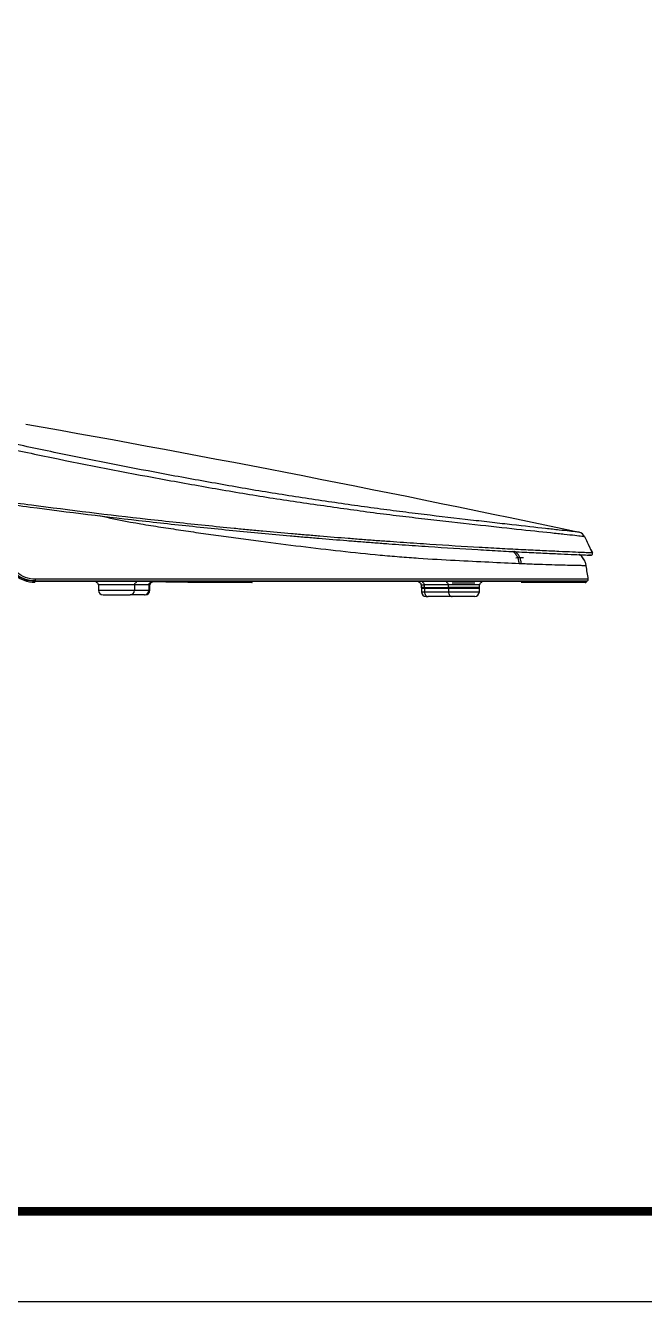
# Model space of a CAD drawing. Header units: millimetres. Extents: x 28 to 2364, y 8 to 1657.
# Drawn here: x 467 to 867, y 8 to 833 of the extents above; entities that cross this region are included whole.
import ezdxf

# ---------------------------------------------------------------- set-up
doc = ezdxf.new("R2010")
doc.units = ezdxf.units.MM
doc.layers.get('0').update_dxf_attribs({"linetype": 'CONTINUOUS'})
doc.layers.add('1LINE', color=7, linetype='CONTINUOUS')

msp = doc.modelspace()

# ---------------------------------------------------------------- linework, layer by layer
for p, q in [((513.7, 471.39), (513.7, 467.89)), ((536.98, 471.39), (513.7, 471.39)), ((536.98, 471.39), (536.98, 467.89)), ((546.21, 471.39), (536.98, 471.39)), ((546.21, 471.39), (546.21, 467.89)), ((546.21, 471.39), (546.94, 471.39)), ((546.94, 467.89), (546.94, 471.39)), ((722.33, 471.39), (722.33, 469.59)), ((722.33, 471.39), (724.33, 471.39)), ((724.33, 471.39), (724.33, 469.59)), ((739.82, 471.39), (724.33, 471.39)), ((739.82, 471.39), (739.82, 469.59)), ((760.01, 471.39), (739.82, 471.39)), ((756.91, 472.39), (742.36, 472.39)), ((760.01, 469.59), (760.01, 471.39)), ((760.01, 471.39), (760.01, 471.36)), ((828.3, 472.89), (787.03, 472.89)), ((829.08, 473.89), (829.33, 473.89)), ((513.7, 467.89), (536.98, 467.89)), ((516.7, 464.89), (534.16, 464.89)), ((543.4, 464.89), (534.16, 464.89)), ((536.98, 467.89), (546.21, 467.89)), ((543.4, 464.89), (543.94, 464.89)), ((546.94, 467.89), (546.21, 467.89)), ((724.33, 469.59), (722.33, 469.59)), ((722.43, 469.19), (722.43, 466.89)), ((722.43, 469.19), (724.41, 469.19)), ((722.43, 466.89), (724.41, 466.89)), ((722.53, 469.39), (724.5, 469.39)), ((724.33, 469.59), (739.82, 469.59)), ((724.41, 469.19), (724.41, 466.89)), ((724.41, 469.19), (739.9, 469.19)), ((724.41, 466.89), (739.9, 466.89)), ((739.98, 469.39), (724.5, 469.39)), ((725.43, 463.89), (726.87, 463.89)), ((742.36, 463.89), (726.87, 463.89)), ((760.01, 469.59), (739.82, 469.59)), ((739.9, 469.19), (759.91, 469.19)), ((739.9, 469.19), (739.9, 466.89)), ((739.9, 466.89), (759.91, 466.89)), ((759.81, 469.39), (739.98, 469.39)), ((756.91, 463.89), (742.36, 463.89)), ((759.91, 466.89), (759.91, 469.19))]:
    msp.add_line(p, q)
for centre, radius, start, end in [((512.2, 471.39), 1.5, 0.05809, 90.00036), ((548.44, 471.39), 1.5, 90.00036, 180.05809), ((720.83, 471.39), 1.5, 0.13148, 90.00036), ((761.51, 471.39), 1.5, 90.00036, 180.13148), ((516.7, 467.89), 3, 180, 270), ((543.94, 467.89), 3, 270, 0), ((722.53, 469.59), 0.2, 180, 270), ((722.63, 469.19), 0.2, 90, 180), ((725.43, 466.89), 3, 180, 270), ((756.91, 466.89), 3, 270, 0), ((759.71, 469.19), 0.2, 0, 90), ((759.81, 469.59), 0.2, 270, 0)]:
    msp.add_arc(centre, radius, start, end)
for centre, major_axis, ratio, start_param, end_param in [((472.64, 473.69), (0, -0.8), 0.030855, 0.00019, 1.759223), ((473, 474.89), (0, 1), 0.031621, 3.141794, 4.901209), ((538.39, 471.39), (0, 1.5), 0.939693, 0, 1.570796), ((547.62, 471.39), (0, 1.5), 0.939693, 0, 1.570796), ((612.97, 473.89), (0, 1), 0.056904, 1.569206, 3.141593), ((723.1, 471.39), (0, -1.5), 0.819152, 1.570796, 3.141598), ((738.59, 471.39), (0, -1.5), 0.819152, 1.570796, 3.141598), ((534.16, 467.89), (0, -3), 0.939693, 0, 1.570796), ((543.4, 467.89), (0, -3), 0.939693, 0, 1.570796), ((724.5, 469.59), (0, -0.2), 0.819152, 4.712389, 6.283185), ((724.58, 469.19), (0, -0.2), 0.819152, 3.141593, 4.712389), ((726.87, 466.89), (0, 3), 0.819152, 1.570796, 3.141593), ((739.98, 469.59), (0, 0.2), 0.819152, 1.570796, 3.141593), ((740.07, 469.19), (0, 0.2), 0.819152, 0, 1.570796), ((742.36, 466.89), (0, 3), 0.819152, 1.570796, 3.141593)]:
    msp.add_ellipse(centre, major_axis=major_axis, ratio=ratio, start_param=start_param, end_param=end_param)
for points, degree, knots in [([(824.46, 505.36), (824.39, 505.38), (823.73, 505.46), (821.56, 505.71), (820.03, 505.87), (816.27, 506.28), (814.02, 506.53), (808.84, 507.09), (805.89, 507.42), (796.4, 508.45), (789.11, 509.26), (776.91, 510.65), (772.64, 511.14), (763.72, 512.17), (759.05, 512.7), (744.72, 514.36), (734.73, 515.52), (719.08, 517.43), (713.75, 518.1), (702.96, 519.45), (697.46, 520.16), (680.72, 522.43), (669.44, 524.06), (646.76, 527.43), (635.36, 529.17), (618.15, 531.96), (612.41, 532.9), (600.84, 534.91), (595.05, 535.94), (577.65, 539.04), (566.04, 541.15), (531.26, 547.63), (508.1, 552.19), (473.42, 559.4), (461.87, 561.86), (438.78, 566.83), (427.24, 569.35), (409.94, 573.18), (404.18, 574.46), (392.66, 577.08), (386.9, 578.4), (375.39, 581.08), (369.63, 582.43), (361, 584.45), (358.12, 585.13), (352.36, 586.46), (349.48, 587.12), (346.58, 587.71)], 3, [0, 0, 0, 0, 0.03125, 0.03125, 0.0625, 0.0625, 0.09375, 0.09375, 0.125, 0.125, 0.1875, 0.1875, 0.21875, 0.21875, 0.25, 0.25, 0.3125, 0.3125, 0.34375, 0.34375, 0.375, 0.375, 0.4375, 0.4375, 0.5, 0.5, 0.53125, 0.53125, 0.5625, 0.5625, 0.625, 0.625, 0.75, 0.75, 0.8125, 0.8125, 0.875, 0.875, 0.90625, 0.90625, 0.9375, 0.9375, 0.96875, 0.96875, 0.984375, 0.984375, 1, 1, 1, 1]), ([(342.65, 584.76), (348.53, 583.55), (354.39, 582.2), (366.08, 579.45), (371.93, 578.06), (383.63, 575.32), (389.47, 573.96), (401.18, 571.28), (407.04, 569.99), (424.62, 566.1), (436.35, 563.55), (459.82, 558.52), (471.56, 556.04), (506.82, 548.78), (530.36, 544.21), (565.72, 537.73), (577.52, 535.62), (595.21, 532.53), (601.1, 531.52), (612.86, 529.53), (618.7, 528.62), (636.19, 525.87), (647.78, 524.24), (665.07, 521.71), (670.82, 520.92), (682.27, 519.35), (687.97, 518.52), (699.31, 517.08), (704.88, 516.42), (715.85, 515.09), (721.26, 514.46), (737.15, 512.62), (747.29, 511.49), (766.68, 509.35), (775.79, 508.36), (792.24, 506.58), (799.6, 505.8), (809.19, 504.78), (812.17, 504.46), (817.39, 503.9), (819.65, 503.65), (823.45, 503.23), (824.98, 503.06), (826.63, 502.84), (827.07, 502.77), (827.7, 502.67), (827.9, 502.63), (827.94, 502.61)], 3, [0, 0, 0, 0, 0.03125, 0.03125, 0.0625, 0.0625, 0.09375, 0.09375, 0.125, 0.125, 0.1875, 0.1875, 0.25, 0.25, 0.375, 0.375, 0.4375, 0.4375, 0.46875, 0.46875, 0.5, 0.5, 0.5625, 0.5625, 0.59375, 0.59375, 0.625, 0.625, 0.65625, 0.65625, 0.6875, 0.6875, 0.75, 0.75, 0.8125, 0.8125, 0.875, 0.875, 0.90625, 0.90625, 0.9375, 0.9375, 0.96875, 0.96875, 0.984375, 0.984375, 1, 1, 1, 1]), ([(322.89, 551.6), (327.8, 547.69), (333.23, 544.56), (341.97, 541.19), (345, 540.28), (349.62, 539.29), (351.18, 539.06), (354.29, 538.56), (355.84, 538.31), (369.84, 536.06), (382.28, 534.12), (407.17, 530.36), (419.63, 528.54), (444.55, 525.01), (457.02, 523.31), (494.44, 518.37), (519.4, 515.32), (556.83, 511.1), (569.3, 509.75), (588.02, 507.82), (594.26, 507.19), (606.73, 505.96), (612.95, 505.37), (625.31, 504.21), (631.48, 503.65), (640.72, 502.82), (643.81, 502.55), (649.96, 502.02), (653.01, 501.76), (662.15, 500.99), (668.26, 500.48), (677.37, 499.76), (680.39, 499.52), (686.38, 499.06), (689.35, 498.83), (695.34, 498.38), (698.35, 498.15), (704.25, 497.72), (707.13, 497.52), (715.72, 496.91), (721.44, 496.52), (738.11, 495.41), (748.75, 494.75), (763.98, 493.86), (768.95, 493.58), (778.45, 493.06), (783, 492.82), (791.65, 492.37), (795.75, 492.17), (803.44, 491.8), (807.05, 491.63), (816.89, 491.18), (822.23, 490.95), (827.9, 490.72), (829.42, 490.65), (831.49, 490.57), (832.03, 490.55), (832.02, 490.55)], 3, [0, 0, 0, 0, 0.03125, 0.03125, 0.046875, 0.046875, 0.054687, 0.054687, 0.0625, 0.0625, 0.125, 0.125, 0.1875, 0.1875, 0.25, 0.25, 0.375, 0.375, 0.4375, 0.4375, 0.46875, 0.46875, 0.5, 0.5, 0.53125, 0.53125, 0.546875, 0.546875, 0.5625, 0.5625, 0.59375, 0.59375, 0.609375, 0.609375, 0.625, 0.625, 0.640625, 0.640625, 0.65625, 0.65625, 0.6875, 0.6875, 0.75, 0.75, 0.78125, 0.78125, 0.8125, 0.8125, 0.84375, 0.84375, 0.875, 0.875, 0.9375, 0.9375, 0.96875, 0.96875, 1, 1, 1, 1]), ([(830.46, 492.1), (829.53, 492.14), (828.35, 492.19), (823.18, 492.41), (817.85, 492.63), (808.02, 493.08), (804.41, 493.24), (796.72, 493.61), (792.63, 493.81), (783.98, 494.24), (779.43, 494.48), (769.94, 494.99), (764.96, 495.27), (749.71, 496.14), (739.07, 496.79), (722.38, 497.89), (716.65, 498.27), (708.05, 498.87), (705.17, 499.08), (699.27, 499.5), (696.26, 499.71), (690.25, 500.15), (687.27, 500.38), (681.27, 500.85), (678.24, 501.08), (669.12, 501.8), (663, 502.29), (653.85, 503.06), (650.79, 503.32), (644.65, 503.84), (641.56, 504.1), (632.32, 504.91), (626.16, 505.46), (616.9, 506.32), (613.81, 506.61), (607.6, 507.2), (604.49, 507.5), (595.16, 508.41), (588.94, 509.03), (570.26, 510.95), (557.79, 512.28), (520.3, 516.49), (495.31, 519.53), (457.83, 524.45), (445.35, 526.14), (420.39, 529.65), (407.91, 531.47), (383.65, 535.12), (371.86, 536.95), (360.08, 538.83)], 3, [0, 0, 0, 0, 0.025655, 0.025655, 0.095519, 0.095519, 0.13045, 0.13045, 0.165382, 0.165382, 0.200313, 0.200313, 0.235245, 0.235245, 0.305108, 0.305108, 0.340039, 0.340039, 0.357505, 0.357505, 0.374971, 0.374971, 0.392436, 0.392436, 0.409902, 0.409902, 0.444834, 0.444834, 0.462299, 0.462299, 0.479765, 0.479765, 0.514697, 0.514697, 0.532162, 0.532162, 0.549628, 0.549628, 0.58456, 0.58456, 0.654423, 0.654423, 0.794149, 0.794149, 0.864012, 0.864012, 0.933875, 0.933875, 1, 1, 1, 1]), ([(514.44, 516.14), (514.61, 516.1), (514.79, 516.06), (523.62, 514.02), (532.33, 512.28), (545.4, 510.04), (549.77, 509.35), (558.41, 508.04), (562.7, 507.4), (571.32, 506.1), (575.63, 505.46), (584.27, 504.2), (588.6, 503.59), (597.23, 502.39), (601.53, 501.81), (610.14, 500.66), (614.45, 500.1), (627.37, 498.42), (635.96, 497.33), (653.12, 495.23), (661.68, 494.22), (678.78, 492.32), (687.3, 491.42), (699.94, 490.24), (704.13, 489.89), (712.42, 489.24), (716.52, 488.94), (728.68, 488.11), (736.59, 487.64), (751.86, 486.83), (759.12, 486.48), (772.94, 485.85), (779.48, 485.55), (785.67, 485.29)], 3, [0, 0, 0, 0, 0.001815, 0.001815, 0.092559, 0.092559, 0.137931, 0.137931, 0.183303, 0.183303, 0.228675, 0.228675, 0.274047, 0.274047, 0.319419, 0.319419, 0.364791, 0.364791, 0.455535, 0.455535, 0.546279, 0.546279, 0.637024, 0.637024, 0.682396, 0.682396, 0.727768, 0.727768, 0.818512, 0.818512, 0.909256, 0.909256, 1, 1, 1, 1]), ([(827.94, 502.61), (828.72, 500.96), (830.26, 497.7), (831.8, 494.44), (832.56, 492.83)], 3, [0, 0, 0, 0, 0.505784, 1, 1, 1, 1]), ([(827.94, 502.61), (828.72, 500.96), (830.39, 497.42), (832.07, 493.87), (832.97, 491.98)], 3, [0, 0, 0, 0, 0.465195, 1, 1, 1, 1]), ([(783.4, 488.94), (784.68, 488.96), (785.87, 488.98), (787.49, 489.02), (787.98, 489.03), (788.46, 489.04)], 3, [0, 0, 0, 0, 0.684226, 0.684226, 1, 1, 1, 1]), ([(827.97, 486.92), (827.78, 487.32), (826.45, 489.64), (824.68, 491.09), (824.62, 491.13)], 2, [0, 0, 0, 0.163363, 0.974598, 1, 1, 1]), ([(829, 483.58), (828.94, 483.91), (828.82, 484.6), (828.51, 485.65), (828.07, 486.76), (827.47, 487.91), (826.69, 489.07), (826.02, 489.83), (825.64, 490.22), (825.61, 490.25)], 3, [0, 0, 0, 0, 0.131326, 0.275385, 0.432493, 0.60272, 0.785805, 0.98107, 1, 1, 1, 1]), ([(832.02, 490.55), (832.13, 490.54), (832.25, 490.56), (832.46, 490.63), (832.57, 490.68), (832.75, 490.81), (832.83, 490.89), (832.95, 491.08), (833, 491.18), (833.06, 491.4), (833.07, 491.51), (833.05, 491.75), (833.02, 491.87), (832.97, 491.98)], 3, [0, 0, 0, 0, 0.164297, 0.164297, 0.328593, 0.328593, 0.49289, 0.49289, 0.657187, 0.657187, 0.821483, 0.821483, 1, 1, 1, 1]), ([(832.02, 490.55), (832.13, 490.54), (832.25, 490.56), (832.46, 490.63), (832.57, 490.68), (832.75, 490.81), (832.83, 490.89), (832.95, 491.08), (833, 491.18), (833.06, 491.4), (833.07, 491.51), (833.05, 491.75), (833.02, 491.87), (832.97, 491.98)], 3, [0, 0, 0, 0, 0.164297, 0.164297, 0.328593, 0.328593, 0.49289, 0.49289, 0.657187, 0.657187, 0.821483, 0.821483, 1, 1, 1, 1]), ([(787.07, 485.21), (790.28, 485.07), (793.4, 484.93), (799.42, 484.69), (802.29, 484.6), (807.57, 484.44), (809.99, 484.37), (814.41, 484.26), (816.4, 484.21), (819.97, 484.14), (821.54, 484.11), (824.21, 484.06), (825.32, 484.03), (827.99, 483.91), (828.92, 483.81), (829, 483.58)], 3, [0, 0, 0, 0, 0.125048, 0.125048, 0.250095, 0.250095, 0.375143, 0.375143, 0.50019, 0.50019, 0.625238, 0.625238, 0.750286, 0.750286, 1, 1, 1, 1]), ([(472.63, 473.89), (491.37, 473.89), (510.07, 473.89), (538.06, 473.89), (547.38, 473.89), (566, 473.89), (575.29, 473.89), (593.88, 473.89), (603.18, 473.89), (621.71, 473.89), (630.94, 473.89), (658.34, 473.89), (676.29, 473.89), (702.76, 473.89), (711.5, 473.89), (728.6, 473.89), (736.8, 473.89), (752.53, 473.89), (760.06, 473.89), (774.46, 473.89), (781.36, 473.89), (794.17, 473.89), (800.12, 473.89), (810.53, 473.89), (814.99, 473.89), (821.97, 473.89), (824.59, 473.89), (828.14, 473.89), (829.07, 473.89), (829.08, 473.89)], 3, [0, 0, 0, 0, 0.125, 0.125, 0.1875, 0.1875, 0.25, 0.25, 0.3125, 0.3125, 0.375, 0.375, 0.5, 0.5, 0.5625, 0.5625, 0.625, 0.625, 0.6875, 0.6875, 0.75, 0.75, 0.8125, 0.8125, 0.875, 0.875, 0.9375, 0.9375, 1, 1, 1, 1]), ([(473, 473.89), (491.73, 473.89), (510.43, 473.89), (538.41, 473.89), (547.73, 473.89), (566.34, 473.89), (575.63, 473.89), (594.21, 473.89), (603.51, 473.89), (622.03, 473.89), (631.25, 473.89), (658.63, 473.89), (676.57, 473.89), (703.01, 473.89), (711.74, 473.89), (728.82, 473.89), (737.05, 473.89), (752.79, 473.89), (760.32, 473.89), (774.72, 473.89), (781.61, 473.89), (794.42, 473.89), (800.37, 473.89), (810.77, 473.89), (815.23, 473.89), (822.22, 473.89), (824.83, 473.89), (828.39, 473.89), (829.32, 473.89), (829.33, 473.89)], 3, [0, 0, 0, 0, 0.125, 0.125, 0.1875, 0.1875, 0.25, 0.25, 0.3125, 0.3125, 0.375, 0.375, 0.5, 0.5, 0.5625, 0.5625, 0.625, 0.625, 0.6875, 0.6875, 0.75, 0.75, 0.8125, 0.8125, 0.875, 0.875, 0.9375, 0.9375, 1, 1, 1, 1]), ([(475.44, 473.84), (493.26, 473.84), (511.03, 473.84), (538.11, 473.83), (547.43, 473.83), (566.05, 473.83), (575.35, 473.83), (593.95, 473.83), (603.25, 473.83), (621.79, 473.83), (630.99, 473.83), (658.34, 473.83), (676.27, 473.83), (702.7, 473.83), (711.43, 473.83), (728.52, 473.83), (736.75, 473.83), (752.5, 473.83), (760.04, 473.83), (774.46, 473.83), (781.36, 473.83), (794.16, 473.83), (800.12, 473.83), (810.53, 473.83), (815, 473.83), (821.98, 473.82), (824.6, 473.82), (828.15, 473.82), (829.08, 473.81), (829.09, 473.81)], 3, [0, 0, 0, 0, 0.119552, 0.119552, 0.182441, 0.182441, 0.24533, 0.24533, 0.30822, 0.30822, 0.371109, 0.371109, 0.496887, 0.496887, 0.559776, 0.559776, 0.622665, 0.622665, 0.685554, 0.685554, 0.748443, 0.748443, 0.811333, 0.811333, 0.874222, 0.874222, 0.937111, 0.937111, 1, 1, 1, 1]), ([(597.75, 475.06), (593.66, 475.06), (589.57, 475.06), (576.14, 475.07), (566.8, 475.06), (548.1, 475.07), (538.73, 475.07), (520.8, 475.07), (512.23, 475.07), (503.65, 475.08)], 3, [0, 0, 0, 0, 0.130613, 0.130613, 0.428986, 0.428986, 0.727359, 0.727359, 1, 1, 1, 1]), ([(612.97, 472.89), (608.12, 472.89), (603.28, 472.89), (593.61, 472.9), (588.78, 472.91), (579.18, 472.94), (574.4, 472.97), (564.89, 473.07), (560.14, 473.14), (553.26, 473.31), (551.07, 473.37), (548.92, 473.44)], 3, [0, 0, 0, 0, 0.223436, 0.223436, 0.446873, 0.446873, 0.670309, 0.670309, 0.893746, 0.893746, 1, 1, 1, 1]), ([(830.32, 475.04), (830.3, 475.05), (829.38, 475.05), (825.82, 475.05), (823.21, 475.06), (816.23, 475.06), (811.78, 475.06), (801.39, 475.07), (795.44, 475.07), (782.63, 475.07), (775.73, 475.07), (761.32, 475.07), (753.77, 475.07), (738.01, 475.07), (729.78, 475.07), (712.67, 475.06), (703.93, 475.06), (677.43, 475.06), (659.45, 475.06), (632, 475.06), (622.76, 475.06), (608.24, 475.06), (602.99, 475.06), (597.75, 475.06)], 3, [0, 0, 0, 0, 0.086488, 0.086488, 0.172977, 0.172977, 0.259465, 0.259465, 0.345953, 0.345953, 0.432442, 0.432442, 0.51893, 0.51893, 0.605418, 0.605418, 0.691907, 0.691907, 0.864883, 0.864883, 0.951372, 0.951372, 1, 1, 1, 1]), ([(829.09, 473.81), (829.1, 473.72), (829.1, 473.63), (829.07, 473.46), (829.04, 473.37), (828.95, 473.21), (828.89, 473.14), (828.75, 473.03), (828.67, 472.98), (828.5, 472.91), (828.4, 472.89), (828.3, 472.89)], 3, [0, 0, 0, 0, 0.195615, 0.195615, 0.391231, 0.391231, 0.586846, 0.586846, 0.782461, 0.782461, 1, 1, 1, 1]), ([(828.3, 472.89), (828.39, 472.89), (828.48, 472.91), (828.65, 472.96), (828.73, 473.01), (828.87, 473.12), (828.93, 473.19), (829.02, 473.34), (829.06, 473.43), (829.1, 473.61), (829.1, 473.71), (829.09, 473.81)], 3, [0, 0, 0, 0, 0.195615, 0.195615, 0.391231, 0.391231, 0.586846, 0.586846, 0.782462, 0.782462, 1, 1, 1, 1]), ([(829.33, 473.89), (829.44, 473.89), (829.55, 473.91), (829.76, 473.98), (829.87, 474.04), (830.04, 474.18), (830.12, 474.26), (830.24, 474.45), (830.28, 474.56), (830.33, 474.79), (830.34, 474.92), (830.32, 475.04)], 3, [0, 0, 0, 0, 0.195616, 0.195616, 0.391231, 0.391231, 0.586847, 0.586847, 0.782462, 0.782462, 1, 1, 1, 1]), ([(829.33, 473.89), (829.44, 473.89), (829.55, 473.91), (829.76, 473.98), (829.87, 474.04), (830.04, 474.18), (830.12, 474.26), (830.24, 474.45), (830.28, 474.56), (830.33, 474.79), (830.34, 474.92), (830.32, 475.04)], 3, [0, 0, 0, 0, 0.195616, 0.195616, 0.391231, 0.391231, 0.586847, 0.586847, 0.782462, 0.782462, 1, 1, 1, 1])]:
    msp.add_open_spline(points, degree=degree, knots=knots)
for points, degree in [([(466.65, 575.25), (586.34, 554.12), (705.64, 530.82), (824.49, 505.35)], 3), ([(466.65, 575.25), (586.34, 554.12), (705.64, 530.82), (824.49, 505.35)], 3), ([(827.94, 502.61), (827.28, 504), (825.97, 505.04), (824.46, 505.36)], 3), ([(827.94, 502.61), (827.28, 504), (825.97, 505.04), (824.46, 505.36)], 3), ([(832.97, 491.98), (832.97, 491.98), (832.08, 492.02), (830.46, 492.1)], 3), ([(830.59, 490.61), (830.59, 490.61), (830.57, 490.61), (830.52, 490.61)], 3), ([(832.97, 491.98), (832.56, 492.83)], 1), ([(832.97, 491.98), (832.56, 492.83)], 1), ([(460.14, 478.57), (463.73, 475.55), (468.29, 473.89), (473, 473.89)], 3), ([(460.31, 478.33), (463.76, 475.43), (468.14, 473.84), (472.66, 473.84)], 3), ([(472.63, 473.89), (468.16, 473.89), (463.83, 475.47), (460.42, 478.33)], 3), ([(473.03, 475.08), (468.56, 475.07), (464.22, 476.65), (460.81, 479.52)], 3), ([(785.67, 485.29), (786.14, 485.27), (786.61, 485.23), (787.07, 485.21)], 3), ([(830.32, 475.04), (829.88, 477.89), (829.44, 480.73), (829, 483.58)], 3), ([(830.32, 475.04), (829.88, 477.89), (829.44, 480.73), (829, 483.58)], 3), ([(472.64, 472.89), (467.93, 472.89), (463.37, 474.55), (459.78, 477.57)], 3), ([(472.66, 473.84), (473.59, 473.84), (474.51, 473.84), (475.44, 473.84)], 3), ([(503.65, 475.08), (493.45, 475.08), (483.25, 475.08), (473.03, 475.08)], 3), ([(829.08, 473.89), (829.08, 473.86), (829.09, 473.84), (829.09, 473.81)], 3)]:
    msp.add_open_spline(points, degree=degree)
for points, weights in [([(785.67, 485.29), (785.08, 490.87), (781.36, 493.07)], [1, 0.831157238189, 0.896035100579]), ([(787.07, 485.21), (786.47, 490.79), (782.73, 493)], [1, 0.831468019042, 0.895647163076]), ([(831.35, 490.58), (830.97, 490.59), (830.59, 490.61)], [0.999937184635, 0.999934341807, 0.999931507759]), ([(832.02, 490.55), (831.69, 490.56), (831.35, 490.58)], [0.999942181245, 0.999939679559, 0.999937184635])]:
    msp.add_rational_spline(points, weights, degree=2)
at = {"layer": '1LINE', "color": 4}
msp.add_lwpolyline([(32.98, 8.44), (2364.28, 8.44), (2364.28, 1657), (32.98, 1657)], close=True, dxfattribs=at)
at = {"layer": '1LINE', "color": 4, "const_width": 5.55}
msp.add_lwpolyline([(124.57, 66.72), (2272.69, 66.72), (2272.69, 1598.72), (124.57, 1598.72)], close=True, dxfattribs=at)

doc.saveas('drawing.dxf')
